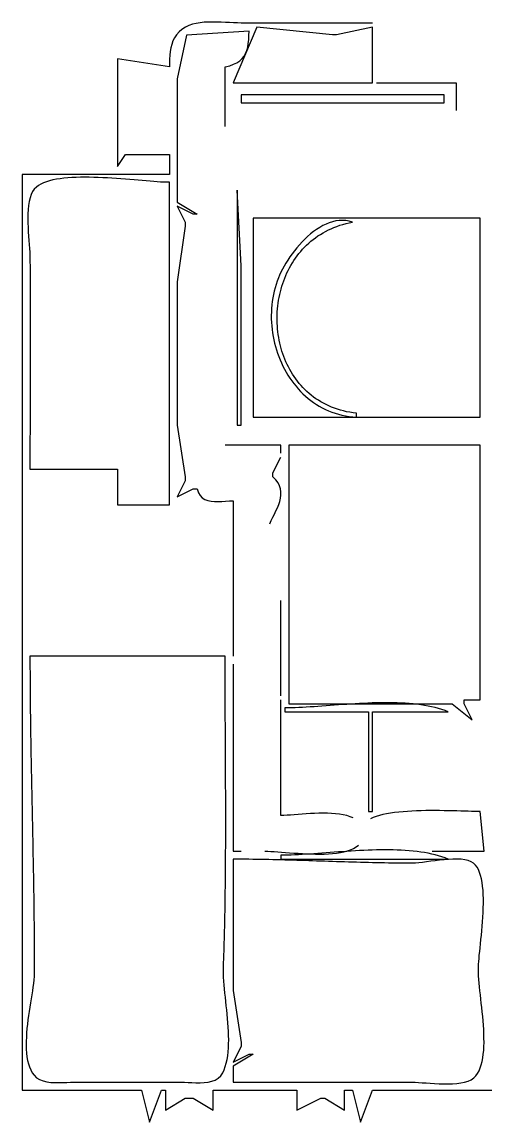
# Model space of a CAD drawing. Header units: metres. Extents: x 259 to 989, y 166 to 460.
# Drawn here: x 259 to 375.5, y 166 to 442.3 of the extents above; entities that cross this region are included whole.
import ezdxf

# ---------------------------------------------------------------- set-up
doc = ezdxf.new("R2010")
doc.units = ezdxf.units.M

msp = doc.modelspace()

# ---------------------------------------------------------------- linework, layer by layer
for p, q in [((303.75, 442.0842), (302.7575, 441.9178)), ((304.7744, 442.1914), (303.75, 442.0842)), ((305.8222, 442.2486), (304.7744, 442.1914)), ((306.8845, 442.2649), (305.8222, 442.2486)), ((307.9528, 442.2494), (306.8845, 442.2649)), ((309.0183, 442.2112), (307.9528, 442.2494)), ((310.0723, 442.1595), (309.0183, 442.2112)), ((311.1061, 442.1034), (310.0723, 442.1595)), ((312.1111, 442.052), (311.1061, 442.1034)), ((313.0786, 442.0145), (312.1111, 442.052)), ((298.4201, 439.7693), (297.8015, 439.0689)), ((299.1683, 440.4059), (298.4201, 439.7693)), ((300.0586, 440.9722), (299.1683, 440.4059)), ((300.9031, 441.3709), (300.0586, 440.9722)), ((316, 440), (300.3179, 438.9722)), ((301.8056, 441.683), (300.9031, 441.3709)), ((302.7575, 441.9178), (301.8056, 441.683)), ((318, 441), (312, 427)), ((314, 442), (313.0786, 442.0145)), ((347, 442), (314, 442)), ((315.9741, 438.8744), (316, 440)), ((337, 439), (318, 441)), ((347, 441), (338, 439)), ((347, 427), (347, 441)), ((296.5982, 436.6521), (296.3728, 435.7636)), ((296.9031, 437.5036), (296.5982, 436.6521)), ((297.3, 438.3114), (296.9031, 437.5036)), ((297.8015, 439.0689), (297.3, 438.3114)), ((300.3179, 438.9722), (298, 428)), ((315.6623, 435.9533), (315.8164, 436.8523)), ((315.8164, 436.8523), (315.9167, 437.8256)), ((315.9167, 437.8256), (315.9741, 438.8744)), ((338, 439), (337, 439)), ((296.1104, 433.9023), (296.0483, 432.9429)), ((296.2143, 434.8448), (296.1104, 433.9023)), ((296.3728, 435.7636), (296.2143, 434.8448)), ((314.7641, 433.6897), (315.1473, 434.3733)), ((315.1473, 434.3733), (315.4429, 435.1274)), ((315.4429, 435.1274), (315.6623, 435.9533)), ((296, 431), (283, 433)), ((283, 433), (283, 406)), ((296.0157, 431.9732), (296, 431)), ((296.0483, 432.9429), (296.0157, 431.9732)), ((310, 431), (311.1434, 431.2864)), ((310, 416), (310, 431)), ((311.1434, 431.2864), (312.1321, 431.6359)), ((312.1321, 431.6359), (312.9773, 432.0498)), ((312.9773, 432.0498), (313.6903, 432.5292)), ((313.6903, 432.5292), (314.2821, 433.0754)), ((314.2821, 433.0754), (314.7641, 433.6897)), ((298, 428), (298, 397)), ((312, 427), (347, 427)), ((348, 427), (368, 427)), ((368, 427), (368, 420)), ((314, 424), (314, 422)), ((365, 424), (314, 424)), ((365, 422), (365, 424)), ((314, 422), (365, 422)), ((283, 406), (285, 409)), ((285, 409), (296, 409)), ((296, 409), (296, 404)), ((296, 404), (259, 404)), ((259, 404), (259, 174)), ((262.6033, 400.8209), (262.0915, 400.315)), ((263.1495, 401.2069), (262.6034, 400.8209)), ((263.76, 401.554), (263.1495, 401.2069)), ((264.4313, 401.8637), (263.76, 401.554)), ((265.1596, 402.1378), (264.4313, 401.8637)), ((265.9412, 402.378), (265.1596, 402.1378)), ((266.7726, 402.5857), (265.9412, 402.378)), ((267.65, 402.7628), (266.7726, 402.5857)), ((268.5698, 402.9108), (267.65, 402.7628)), ((269.5282, 403.0315), (268.5698, 402.9108)), ((270.5217, 403.1265), (269.5282, 403.0315)), ((271.5465, 403.1975), (270.5217, 403.1265)), ((272.599, 403.246), (271.5465, 403.1975)), ((273.6755, 403.2739), (272.599, 403.246)), ((274.7723, 403.2826), (273.6755, 403.2739)), ((275.8858, 403.274), (274.7723, 403.2826)), ((277.0122, 403.2496), (275.8858, 403.274)), ((278.148, 403.2111), (277.0122, 403.2496)), ((279.2895, 403.1602), (278.148, 403.2111)), ((280.4329, 403.0985), (279.2895, 403.1602)), ((281.5746, 403.0277), (280.4329, 403.0985)), ((282.7109, 402.9494), (281.5746, 403.0277)), ((283.8382, 402.8653), (282.7109, 402.9494)), ((284.9528, 402.7771), (283.8382, 402.8653)), ((286.051, 402.6865), (284.9528, 402.7771)), ((287.1291, 402.595), (286.051, 402.6865)), ((288.1836, 402.5043), (287.1291, 402.595)), ((289.2106, 402.4162), (288.1836, 402.5043)), ((290.2066, 402.3322), (289.2106, 402.4162)), ((291.1678, 402.254), (290.2066, 402.3322)), ((292.0906, 402.1833), (291.1678, 402.254)), ((292.9713, 402.1217), (292.0906, 402.1833)), ((293.8063, 402.0709), (292.9713, 402.1217)), ((294.5918, 402.0326), (293.8063, 402.0709)), ((295.3243, 402.0084), (294.5918, 402.0326)), ((296, 402), (295.3243, 402.0084)), ((296, 321), (296, 402)), ((261.0321, 398.1132), (260.8164, 397.1953)), ((261.3123, 398.9479), (261.0321, 398.1132)), ((261.6633, 399.6863), (261.3123, 398.9479)), ((262.0915, 400.315), (261.6633, 399.6863)), ((313, 400), (313, 341)), ((314, 381), (313, 400)), ((260.5528, 395.1625), (260.4923, 394.0742)), ((260.6587, 396.2073), (260.5528, 395.1625)), ((260.8164, 397.1953), (260.6587, 396.2073)), ((298, 397), (303, 394)), ((302, 394), (298, 396)), ((298, 396), (300, 392)), ((260.4923, 394.0742), (260.4707, 392.9554)), ((260.4707, 392.9554), (260.4818, 391.8195)), ((303, 394), (302, 394)), ((317, 393), (317, 343)), ((374, 393), (317, 393)), ((338.6438, 392.408), (337.8089, 392.2953)), ((339.4821, 392.4395), (338.6438, 392.408)), ((340.3219, 392.3851), (339.4821, 392.4395)), ((341.1618, 392.2401), (340.3219, 392.3851)), ((374, 343), (374, 393)), ((260.4818, 391.8195), (260.5192, 390.6795)), ((260.5192, 390.6795), (260.5765, 389.5488)), ((260.5765, 389.5488), (260.6474, 388.4405)), ((300, 391), (298, 377)), ((300, 392), (300, 391)), ((332.1988, 389.623), (331.451, 389.0282)), ((332.9634, 390.1739), (332.1988, 389.623)), ((333.7431, 390.6762), (332.9634, 390.1739)), ((334.5361, 391.1252), (333.7431, 390.6762)), ((335.3409, 391.5163), (334.5361, 391.1252)), ((334.576, 389.3161), (335.2359, 389.6829)), ((335.2359, 389.6829), (335.914, 390.0293)), ((336.1558, 391.8448), (335.3409, 391.5163)), ((335.914, 390.0293), (336.6106, 390.3549)), ((336.979, 392.106), (336.1558, 391.8448)), ((336.6106, 390.3549), (337.3254, 390.6589)), ((337.8089, 392.2953), (336.979, 392.106)), ((337.3254, 390.6589), (338.0587, 390.9408)), ((338.0587, 390.9408), (338.8102, 391.2002)), ((338.8102, 391.2002), (339.5801, 391.4363)), ((339.5801, 391.4363), (340.3684, 391.6487)), ((340.3684, 391.6487), (341.175, 391.8368)), ((342, 392), (341.1618, 392.2401)), ((341.175, 391.8368), (342, 392)), ((260.6474, 388.4405), (260.7254, 387.3678)), ((260.7254, 387.3678), (260.8042, 386.3439)), ((329.3249, 387.0265), (328.6609, 386.3024)), ((330.0123, 387.7253), (329.3249, 387.0265)), ((330.7216, 388.394), (330.0123, 387.7253)), ((331.451, 389.0282), (330.7216, 388.394)), ((331.0025, 386.7197), (331.5522, 387.1967)), ((331.5522, 387.1967), (332.1203, 387.6567)), ((332.1203, 387.6567), (332.7067, 388.0993)), ((332.7067, 388.0993), (333.3114, 388.5237)), ((333.3114, 388.5237), (333.9346, 388.9295)), ((333.9346, 388.9295), (334.576, 389.3161)), ((260.8042, 386.3439), (260.8776, 385.382)), ((260.8776, 385.382), (260.939, 384.4954)), ((260.939, 384.4954), (260.9821, 383.6972)), ((326.8266, 384.025), (326.2734, 383.2463)), ((327.4101, 384.797), (326.8266, 384.025)), ((328.0221, 385.5577), (327.4101, 384.797)), ((328.6609, 386.3024), (328.0221, 385.5577)), ((328.0897, 383.5333), (328.5293, 384.1001)), ((328.5293, 384.1001), (328.9872, 384.6534)), ((328.9872, 384.6534), (329.4635, 385.1925)), ((329.4635, 385.1925), (329.9581, 385.717)), ((329.9581, 385.717), (330.4711, 386.2262)), ((330.4711, 386.2262), (331.0025, 386.7197)), ((260.9821, 383.6972), (261.0007, 383.0007)), ((261.0007, 383.0007), (261.0068, 382.0034)), ((261.0068, 382.0034), (261.0125, 381.0059)), ((325.2642, 381.6875), (324.8116, 380.9167)), ((325.752, 382.4655), (325.2642, 381.6875)), ((326.2734, 383.2463), (325.752, 382.4655)), ((326.5151, 381.1418), (326.8812, 381.7571)), ((326.8812, 381.7571), (327.2657, 382.3612)), ((327.2657, 382.3612), (327.6685, 382.9534)), ((327.6685, 382.9534), (328.0897, 383.5333)), ((261.0125, 381.0059), (261.0177, 380.0082)), ((261.0177, 380.0082), (261.0224, 379.0103)), ((261.0224, 379.0103), (261.0268, 378.0123)), ((314, 341), (314, 381)), ((323.6821, 378.6949), (323.3873, 378)), ((324.0189, 379.4157), (323.6821, 378.6949)), ((324.3959, 380.1579), (324.0189, 379.4157)), ((324.8116, 380.9167), (324.3959, 380.1579)), ((324.9601, 377.9155), (325.2343, 378.5788)), ((325.2343, 378.5788), (325.527, 379.2336)), ((325.527, 379.2336), (325.838, 379.8794)), ((325.838, 379.8794), (326.1674, 380.5157)), ((326.1674, 380.5157), (326.5151, 381.1418)), ((261.0268, 378.0123), (261.0307, 377.0141)), ((261.0307, 377.0141), (261.0343, 376.0158)), ((261.0343, 376.0158), (261.0374, 375.0172)), ((298, 377), (298, 341)), ((322.7946, 376.3516), (322.5435, 375.5128)), ((323.0758, 377.181), (322.7946, 376.3516)), ((323.3873, 378), (323.0758, 377.181)), ((324.0467, 375.1893), (324.2475, 375.8807)), ((324.2475, 375.8807), (324.4666, 376.5659)), ((324.4666, 376.5659), (324.7042, 377.2444)), ((324.7042, 377.2444), (324.9601, 377.9155)), ((261.0374, 375.0172), (261.0402, 374.0186)), ((261.0402, 374.0186), (261.0426, 373.0197)), ((261.0426, 373.0197), (261.0446, 372.0208)), ((322.1306, 373.8105), (321.9683, 372.949)), ((322.3223, 374.6654), (322.1306, 373.8105)), ((322.5435, 375.5128), (322.3223, 374.6654)), ((323.4273, 372.3732), (323.5545, 373.0837)), ((323.5545, 373.0837), (323.7002, 373.7902)), ((323.7002, 373.7902), (323.8643, 374.4923)), ((323.8643, 374.4923), (324.0467, 375.1893)), ((261.0446, 372.0208), (261.0464, 371.0217)), ((261.0464, 371.0217), (261.0478, 370.0224)), ((321.6551, 370.335), (321.6078, 369.4571)), ((321.7308, 371.2103), (321.6551, 370.335)), ((321.8351, 372.082), (321.7308, 371.2103)), ((321.9683, 372.949), (321.8351, 372.082)), ((323.1019, 369.5037), (323.1556, 370.2241)), ((323.1556, 370.2241), (323.2278, 370.9429)), ((323.2278, 370.9429), (323.3183, 371.6594)), ((323.3183, 371.6594), (323.4273, 372.3732)), ((261.0478, 370.0224), (261.0489, 369.023)), ((261.0489, 369.023), (261.0497, 368.0235)), ((261.0497, 368.0235), (261.0502, 367.0239)), ((321.6078, 369.4571), (321.5887, 368.5774)), ((321.5887, 368.5774), (321.5974, 367.6971)), ((321.5974, 367.6971), (321.6338, 366.817)), ((323.0494, 368.0602), (323.0665, 368.7822)), ((323.0508, 367.3382), (323.0494, 368.0602)), ((323.0665, 368.7822), (323.1019, 369.5037)), ((261.0502, 367.0239), (261.0505, 366.0242)), ((261.0505, 365.0243), (261.0503, 364.0244)), ((261.0505, 366.0242), (261.0505, 365.0243)), ((321.6338, 366.817), (321.6977, 365.9381)), ((321.6977, 365.9381), (321.7887, 365.0614)), ((321.7887, 365.0614), (321.9066, 364.1879)), ((323.0705, 366.6169), (323.0508, 367.3382)), ((323.1087, 365.8968), (323.0705, 366.6169)), ((323.1652, 365.1784), (323.1087, 365.8968)), ((323.2401, 364.4624), (323.1652, 365.1784)), ((261.0492, 362.0242), (261.0484, 361.024)), ((261.0499, 363.0244), (261.0492, 362.0242)), ((261.0503, 364.0244), (261.0499, 363.0244)), ((321.9066, 364.1879), (322.0513, 363.3186)), ((322.0513, 363.3186), (322.2224, 362.4543)), ((322.2224, 362.4543), (322.4197, 361.5962)), ((323.3334, 363.7492), (323.2401, 364.4624)), ((323.445, 363.0395), (323.3334, 363.7492)), ((323.5751, 362.3339), (323.445, 363.0395)), ((323.7236, 361.6328), (323.5751, 362.3339)), ((261.0474, 360.0237), (261.0462, 359.0233)), ((261.0484, 361.024), (261.0474, 360.0237)), ((322.4197, 361.5962), (322.643, 360.7452)), ((322.643, 360.7452), (322.892, 359.9022)), ((322.892, 359.9022), (323.1665, 359.0682)), ((323.8904, 360.9369), (323.7236, 361.6328)), ((324.0756, 360.2467), (323.8904, 360.9369)), ((324.2793, 359.5629), (324.0756, 360.2467)), ((324.5013, 358.8859), (324.2793, 359.5629)), ((261.0434, 357.0223), (261.0417, 356.0217)), ((261.0448, 358.0228), (261.0434, 357.0223)), ((261.0462, 359.0233), (261.0448, 358.0228)), ((323.1665, 359.0682), (323.4662, 358.2442)), ((323.4662, 358.2442), (323.791, 357.4312)), ((323.791, 357.4312), (324.1405, 356.6301)), ((324.1405, 356.6301), (324.5145, 355.8419)), ((324.7417, 358.2163), (324.5013, 358.8859)), ((325.0005, 357.5547), (324.7417, 358.2163)), ((325.2777, 356.9017), (325.0005, 357.5547)), ((325.5733, 356.2578), (325.2777, 356.9017)), ((261.0382, 354.0203), (261.0363, 353.0195)), ((261.04, 355.021), (261.0382, 354.0203)), ((261.0417, 356.0217), (261.04, 355.021)), ((324.5145, 355.8419), (324.9129, 355.0676)), ((324.9129, 355.0676), (325.3352, 354.3082)), ((325.3352, 354.3082), (325.7814, 353.5646)), ((325.8873, 355.6236), (325.5733, 356.2578)), ((326.2197, 354.9997), (325.8873, 355.6236)), ((326.5705, 354.3866), (326.2197, 354.9997)), ((326.9397, 353.7849), (326.5705, 354.3866)), ((327.3273, 353.1952), (326.9397, 353.7849)), ((261.0322, 351.0179), (261.0302, 350.017)), ((261.0343, 352.0187), (261.0322, 351.0179)), ((261.0363, 353.0195), (261.0343, 352.0187)), ((325.7814, 353.5646), (326.2511, 352.8378)), ((326.2511, 352.8378), (326.7441, 352.1288)), ((326.7441, 352.1288), (327.2602, 351.4386)), ((327.2602, 351.4386), (327.7991, 350.7681)), ((327.7332, 352.618), (327.3273, 353.1952)), ((328.1576, 352.0539), (327.7332, 352.618)), ((328.6004, 351.5034), (328.1576, 352.0539)), ((329.0616, 350.9673), (328.6004, 351.5034)), ((329.5413, 350.4459), (329.0616, 350.9673)), ((261.028, 349.0161), (261.0259, 348.0151)), ((261.0302, 350.017), (261.028, 349.0161)), ((327.7991, 350.7681), (328.3606, 350.1182)), ((328.3606, 350.1182), (328.9445, 349.4901)), ((328.9445, 349.4901), (329.5505, 348.8846)), ((330.0393, 349.9399), (329.5413, 350.4459)), ((329.5505, 348.8846), (330.1783, 348.3027)), ((330.5557, 349.4498), (330.0393, 349.9399)), ((330.1783, 348.3027), (330.8277, 347.7455)), ((331.0905, 348.9762), (330.5557, 349.4498)), ((331.6438, 348.5197), (331.0905, 348.9762)), ((332.2154, 348.0808), (331.6438, 348.5197)), ((261.0216, 346.0132), (261.0195, 345.0122)), ((261.0237, 347.0142), (261.0216, 346.0132)), ((261.0259, 348.0151), (261.0237, 347.0142)), ((330.8277, 347.7455), (331.4986, 347.2138)), ((331.4986, 347.2138), (332.1906, 346.7086)), ((332.1906, 346.7086), (332.9034, 346.231)), ((332.8055, 347.6602), (332.2154, 348.0808)), ((333.4139, 347.2583), (332.8055, 347.6602)), ((332.9034, 346.231), (333.637, 345.7818)), ((334.0408, 346.8757), (333.4139, 347.2583)), ((333.637, 345.7818), (334.3909, 345.3621)), ((334.6861, 346.5131), (334.0408, 346.8757)), ((334.3909, 345.3621), (335.165, 344.9729)), ((335.3498, 346.1709), (334.6861, 346.5131)), ((336.032, 345.8498), (335.3498, 346.1709)), ((336.7325, 345.5503), (336.032, 345.8498)), ((337.4515, 345.2729), (336.7325, 345.5503)), ((261.0154, 343.0103), (261.0134, 342.0093)), ((261.0174, 344.0113), (261.0154, 343.0103)), ((261.0195, 345.0122), (261.0174, 344.0113)), ((317, 343), (374, 343)), ((335.165, 344.9729), (335.9591, 344.615)), ((335.9591, 344.615), (336.7728, 344.2896)), ((336.7728, 344.2896), (337.606, 343.9975)), ((338.1889, 345.0183), (337.4515, 345.2729)), ((337.606, 343.9975), (338.4584, 343.7397)), ((338.9447, 344.787), (338.1889, 345.0183)), ((338.4584, 343.7397), (339.3297, 343.5173)), ((339.7189, 344.5796), (338.9447, 344.787)), ((339.3297, 343.5173), (340.2198, 343.3311)), ((340.5115, 344.3966), (339.7189, 344.5796)), ((340.2198, 343.3311), (341.1284, 343.1822)), ((341.3226, 344.2386), (340.5115, 344.3966)), ((341.1284, 343.1822), (342.0552, 343.0715)), ((342.152, 344.1062), (341.3226, 344.2386)), ((342.0552, 343.0715), (343, 343)), ((343, 344), (342.152, 344.1062)), ((343, 343), (343, 344)), ((261.0098, 340.0074), (261.0081, 339.0065)), ((261.0116, 341.0084), (261.0098, 340.0074)), ((261.0134, 342.0093), (261.0116, 341.0084)), ((298, 341), (300, 328)), ((313, 341), (314, 341)), ((261.0065, 338.0056), (261.0051, 337.0047)), ((261.0081, 339.0065), (261.0065, 338.0056)), ((261.0027, 335.0031), (261.0017, 334.0024)), ((261.0038, 336.0039), (261.0027, 335.0031)), ((261.0051, 337.0047), (261.0038, 336.0039)), ((324, 336), (310, 336)), ((324, 334), (324, 336)), ((374, 336), (326, 336)), ((326, 336), (326, 271)), ((374, 272), (374, 336)), ((261.0004, 332.001), (261.0001, 331.0005)), ((261.001, 333.0017), (261.0004, 332.001)), ((261.0017, 334.0024), (261.001, 333.0017)), ((322, 329), (324, 333)), ((261.0001, 331.0005), (261, 330)), ((261, 330), (283, 330)), ((283, 330), (283, 321)), ((322, 328), (322, 329)), ((300, 327), (298, 323)), ((300, 328), (300, 327)), ((322.7314, 327.2715), (322, 328)), ((323.2848, 326.5299), (322.7314, 327.2715)), ((323.6753, 325.7763), (323.2848, 326.5299)), ((298, 323), (302, 325)), ((302, 325), (303, 325)), ((303, 325), (303.2973, 324.0551)), ((303.2973, 324.0551), (303.7273, 323.3135)), ((303.7273, 323.3135), (304.275, 322.7522)), ((323.9181, 325.012), (323.6753, 325.7763)), ((323.9122, 322.6681), (324.0213, 323.4567)), ((324.0284, 324.2384), (323.9181, 325.012)), ((324.0213, 323.4567), (324.0284, 324.2384)), ((283, 321), (296, 321)), ((304.275, 322.7522), (304.9251, 322.348)), ((304.9251, 322.348), (305.6626, 322.0778)), ((305.6626, 322.0778), (306.4723, 321.9186)), ((306.4723, 321.9186), (307.3391, 321.8472)), ((307.3391, 321.8472), (308.2479, 321.8406)), ((308.2479, 321.8406), (309.1835, 321.8757)), ((309.1835, 321.8757), (310.1308, 321.9293)), ((310.1308, 321.9293), (311.0746, 321.9784)), ((311.0746, 321.9784), (312, 322)), ((312, 322), (312, 283)), ((323.1237, 320.2744), (323.4481, 321.0757)), ((323.4481, 321.0757), (323.716, 321.8741)), ((323.716, 321.8741), (323.9122, 322.6681)), ((321.5637, 317.065), (321.9626, 317.8654)), ((321.9626, 317.8654), (322.3657, 318.6679)), ((322.3657, 318.6679), (322.7578, 319.4714)), ((322.7578, 319.4714), (323.1237, 320.2744)), ((321.184, 316.268), (321.5637, 317.065)), ((324, 273), (324, 297)), ((261, 283), (261.0005, 281.9972)), ((310, 283), (261, 283)), ((261.0005, 281.9972), (261.002, 280.9946)), ((310.0002, 282.0006), (310, 283)), ((310.001, 281.0011), (310.0002, 282.0006)), ((261.002, 280.9946), (261.0045, 279.992)), ((261.0045, 279.992), (261.008, 278.9896)), ((310.0022, 280.0016), (310.001, 281.0011)), ((310.0039, 279.002), (310.0022, 280.0016)), ((312, 281), (312, 234)), ((261.008, 278.9896), (261.0125, 277.9872)), ((261.0125, 277.9872), (261.0178, 276.9849)), ((261.0178, 276.9849), (261.0241, 275.9827)), ((310.006, 278.0023), (310.0039, 279.002)), ((310.0085, 277.0026), (310.006, 278.0023)), ((310.0114, 276.0028), (310.0085, 277.0026)), ((261.0241, 275.9827), (261.0312, 274.9806)), ((261.0312, 274.9806), (261.0391, 273.9785)), ((261.0391, 273.9785), (261.0479, 272.9765)), ((310.0146, 275.0029), (310.0114, 276.0028)), ((310.0181, 274.003), (310.0146, 275.0029)), ((310.022, 273.003), (310.0181, 274.003)), ((261.0479, 272.9765), (261.0574, 271.9747)), ((261.0574, 271.9747), (261.0677, 270.9729)), ((261.0677, 270.9729), (261.0787, 269.9711)), ((310.0261, 272.003), (310.022, 273.003)), ((310.0304, 271.0029), (310.0261, 272.003)), ((310.035, 270.0028), (310.0304, 271.0029)), ((324, 243), (324, 272)), ((326, 271), (367, 271)), ((338.4388, 270.7431), (337.3967, 270.667)), ((339.4876, 270.818), (338.4388, 270.7431)), ((340.5419, 270.8909), (339.4876, 270.818)), ((341.6005, 270.9607), (340.5419, 270.8909)), ((342.6623, 271.0267), (341.6005, 270.9607)), ((343.726, 271.0877), (342.6623, 271.0267)), ((344.7905, 271.143), (343.726, 271.0877)), ((345.8546, 271.1915), (344.7905, 271.143)), ((346.9171, 271.2323), (345.8546, 271.1915)), ((347.9767, 271.2646), (346.9171, 271.2323)), ((349.0324, 271.2873), (347.9767, 271.2646)), ((350.0829, 271.2995), (349.0324, 271.2873)), ((351.1271, 271.3003), (350.0829, 271.2995)), ((352.1637, 271.2888), (351.1271, 271.3003)), ((353.1916, 271.264), (352.1637, 271.2888)), ((354.2095, 271.225), (353.1916, 271.264)), ((355.2164, 271.1709), (354.2095, 271.225)), ((356.211, 271.1006), (355.2164, 271.1709)), ((357.192, 271.0134), (356.211, 271.1006)), ((358.1584, 270.9082), (357.192, 271.0134)), ((359.109, 270.7841), (358.1584, 270.9082)), ((360.0425, 270.6403), (359.109, 270.7841)), ((367, 271), (372, 267)), ((370, 271), (370, 272)), ((370, 272), (374, 272)), ((372, 267), (370, 271)), ((261.0787, 269.9711), (261.0905, 268.9695)), ((261.0905, 268.9695), (261.1029, 267.9679)), ((310.0398, 269.0026), (310.035, 270.0028)), ((310.0447, 268.0024), (310.0398, 269.0026)), ((310.0498, 267.0021), (310.0447, 268.0024)), ((325.8468, 270.0058), (325, 270)), ((325, 270), (325, 269)), ((325, 269), (346, 269)), ((326.7158, 270.0226), (325.8468, 270.0058)), ((327.6058, 270.0495), (326.7158, 270.0226)), ((328.5155, 270.0855), (327.6058, 270.0495)), ((329.4439, 270.1298), (328.5155, 270.0855)), ((330.3896, 270.1813), (329.4439, 270.1298)), ((331.3515, 270.2391), (330.3896, 270.1813)), ((332.3284, 270.3024), (331.3515, 270.2391)), ((333.3191, 270.3701), (332.3284, 270.3024)), ((334.3225, 270.4414), (333.3191, 270.3701)), ((335.3374, 270.5152), (334.3225, 270.4414)), ((336.3625, 270.5908), (335.3374, 270.5152)), ((337.3967, 270.667), (336.3625, 270.5908)), ((346, 269), (346, 244)), ((347, 244), (347, 269)), ((347, 269), (366, 269)), ((360.9577, 270.4757), (360.0425, 270.6403)), ((361.8536, 270.2894), (360.9577, 270.4757)), ((362.7288, 270.0804), (361.8536, 270.2894)), ((363.5823, 269.848), (362.7288, 270.0804)), ((364.4127, 269.591), (363.5823, 269.848)), ((365.219, 269.3087), (364.4127, 269.591)), ((366, 269), (365.219, 269.3087)), ((261.1029, 267.9679), (261.1159, 266.9664)), ((261.1159, 266.9664), (261.1296, 265.965)), ((261.1296, 265.965), (261.1439, 264.9637)), ((310.055, 266.0018), (310.0498, 267.0021)), ((310.0603, 265.0014), (310.055, 266.0018)), ((261.1439, 264.9637), (261.1587, 263.9624)), ((261.1587, 263.9624), (261.1741, 262.9612)), ((261.1741, 262.9612), (261.19, 261.9601)), ((310.0657, 264.001), (310.0603, 265.0014)), ((310.0711, 263.0006), (310.0657, 264.001)), ((310.0766, 262.0002), (310.0711, 263.0006)), ((261.19, 261.9601), (261.2064, 260.9591)), ((261.2064, 260.9591), (261.2232, 259.9581)), ((261.2232, 259.9581), (261.2405, 258.9572)), ((310.082, 260.9997), (310.0766, 262.0002)), ((310.0874, 259.9992), (310.082, 260.9997)), ((310.0927, 258.9986), (310.0874, 259.9992)), ((261.2405, 258.9572), (261.2582, 257.9564)), ((261.2582, 257.9564), (261.2763, 256.9556)), ((261.2763, 256.9556), (261.2947, 255.955)), ((310.098, 257.9981), (310.0927, 258.9986)), ((310.1031, 256.9975), (310.098, 257.9981)), ((310.1082, 255.9969), (310.1031, 256.9975)), ((261.2947, 255.955), (261.3135, 254.9543)), ((261.3135, 254.9543), (261.3326, 253.9538)), ((310.113, 254.9963), (310.1082, 255.9969)), ((310.1177, 253.9957), (310.113, 254.9963)), ((261.3326, 253.9538), (261.352, 252.9533)), ((261.352, 252.9533), (261.3716, 251.9529)), ((261.3716, 251.9529), (261.3914, 250.9526)), ((310.1221, 252.9951), (310.1177, 253.9957)), ((310.1264, 251.9944), (310.1221, 252.9951)), ((310.1303, 250.9938), (310.1264, 251.9944)), ((261.3914, 250.9526), (261.4115, 249.9523)), ((261.4115, 249.9523), (261.4317, 248.9521)), ((261.4317, 248.9521), (261.452, 247.952)), ((310.134, 249.9932), (310.1303, 250.9938)), ((310.1374, 248.9925), (310.134, 249.9932)), ((310.1404, 247.9919), (310.1374, 248.9925)), ((261.452, 247.952), (261.4725, 246.9519)), ((261.4725, 246.9519), (261.4931, 245.9519)), ((261.4931, 245.9519), (261.5137, 244.9519)), ((310.1431, 246.9912), (310.1404, 247.9919)), ((310.1454, 245.9906), (310.1431, 246.9912)), ((310.1473, 244.99), (310.1454, 245.9906)), ((261.5137, 244.9519), (261.5344, 243.952)), ((261.5344, 243.952), (261.555, 242.9522)), ((310.1487, 243.9894), (310.1473, 244.99)), ((310.1497, 242.9888), (310.1487, 243.9894)), ((327.3666, 243.1611), (326.4419, 243.0977)), ((328.334, 243.2321), (327.3666, 243.1611)), ((329.3367, 243.3058), (328.334, 243.2321)), ((330.367, 243.3776), (329.3367, 243.3058)), ((331.4174, 243.4426), (330.367, 243.3776)), ((332.4803, 243.4963), (331.4174, 243.4426)), ((333.5482, 243.5338), (332.4803, 243.4963)), ((334.6136, 243.5504), (333.5482, 243.5338)), ((335.6687, 243.5414), (334.6136, 243.5504)), ((336.7062, 243.502), (335.6687, 243.5414)), ((337.7184, 243.4276), (336.7062, 243.502)), ((338.6979, 243.3132), (337.7184, 243.4276)), ((339.6369, 243.1544), (338.6979, 243.3132)), ((340.528, 242.9462), (339.6369, 243.1544)), ((346, 244), (347, 244)), ((349.6221, 243.1992), (348.7534, 242.9775)), ((350.5453, 243.3941), (349.6221, 243.1992)), ((351.5176, 243.5639), (350.5453, 243.3941)), ((352.5332, 243.7099), (351.5176, 243.5639)), ((353.5867, 243.8338), (352.5332, 243.7099)), ((354.6724, 243.937), (353.5867, 243.8338)), ((355.7848, 244.021), (354.6724, 243.937)), ((356.9182, 244.0875), (355.7848, 244.021)), ((358.0671, 244.1379), (356.9182, 244.0875)), ((359.226, 244.1737), (358.0671, 244.1379)), ((360.3891, 244.1964), (359.226, 244.1737)), ((361.551, 244.2077), (360.3891, 244.1964)), ((362.706, 244.209), (361.551, 244.2077)), ((363.8486, 244.2018), (362.706, 244.209)), ((364.9732, 244.1877), (363.8486, 244.2018)), ((366.0742, 244.1681), (364.9732, 244.1877)), ((367.146, 244.1447), (366.0742, 244.1681)), ((368.1831, 244.1189), (367.146, 244.1447)), ((369.1798, 244.0922), (368.1831, 244.1189)), ((370.1305, 244.0662), (369.1798, 244.0922)), ((371.0298, 244.0425), (370.1305, 244.0662)), ((371.8719, 244.0224), (371.0298, 244.0425)), ((372.6514, 244.0077), (371.8719, 244.0224)), ((373.3626, 243.9997), (372.6514, 244.0077)), ((374, 244), (373.3626, 243.9997)), ((375, 234), (374, 244)), ((261.555, 242.9522), (261.5757, 241.9524)), ((261.5757, 241.9524), (261.5963, 240.9527)), ((261.5963, 240.9527), (261.6169, 239.9531)), ((310.1496, 239.9871), (310.1502, 240.9876)), ((310.1502, 241.9882), (310.1497, 242.9888)), ((310.1502, 240.9876), (310.1502, 241.9882)), ((324.751, 243.0124), (324, 243)), ((325.5675, 243.0466), (324.751, 243.0124)), ((326.4419, 243.0977), (325.5675, 243.0466)), ((341.3636, 242.684), (340.528, 242.9462)), ((342.1361, 242.363), (341.3636, 242.684)), ((347.2021, 242.4477), (346.5306, 242.1365)), ((347.9449, 242.7275), (347.2021, 242.4477)), ((348.7534, 242.9775), (347.9449, 242.7275)), ((261.6169, 239.9531), (261.6374, 238.9535)), ((261.6374, 238.9535), (261.6577, 237.954)), ((261.6577, 237.954), (261.6779, 236.9545)), ((310.1444, 236.9856), (310.1468, 237.9861)), ((310.1468, 237.9861), (310.1485, 238.9866)), ((310.1485, 238.9866), (310.1496, 239.9871)), ((261.6779, 236.9545), (261.698, 235.9551)), ((261.698, 235.9551), (261.7178, 234.9557)), ((261.7178, 234.9557), (261.7374, 233.9564)), ((310.1335, 233.9844), (310.1378, 234.9848)), ((310.1378, 234.9848), (310.1415, 235.9852)), ((310.1415, 235.9852), (310.1444, 236.9856)), ((342.2418, 234.6895), (342.9075, 235.0686)), ((342.9075, 235.0686), (343.4956, 235.5043)), ((261.7374, 233.9564), (261.7568, 232.9572)), ((261.7568, 232.9572), (261.7759, 231.958)), ((310.1227, 231.9838), (310.1285, 232.9841)), ((310.1285, 232.9841), (310.1335, 233.9844)), ((312, 234), (314, 234)), ((320, 234), (320.7127, 233.9891)), ((320.7127, 233.9891), (321.4925, 233.9588)), ((321.4925, 233.9588), (322.3333, 233.9124)), ((322.3333, 233.9124), (323.2286, 233.8531)), ((323.2286, 233.8531), (324.1722, 233.7843)), ((324.8455, 233.0057), (324, 233)), ((324, 233), (324, 232)), ((324.1722, 233.7843), (325.1578, 233.7093)), ((325.7129, 233.0222), (324.8455, 233.0057)), ((325.1578, 233.7093), (326.1791, 233.6313)), ((326.6011, 233.0487), (325.7129, 233.0222)), ((326.1791, 233.6313), (327.2298, 233.5538)), ((327.5089, 233.0842), (326.6011, 233.0487)), ((327.2298, 233.5538), (328.3036, 233.4799)), ((328.4352, 233.1278), (327.5089, 233.0842)), ((328.3036, 233.4799), (329.3943, 233.4131)), ((329.3787, 233.1787), (328.4352, 233.1278)), ((330.3384, 233.236), (329.3787, 233.1787)), ((329.3943, 233.4131), (330.4955, 233.3567)), ((331.3132, 233.2987), (330.3384, 233.236)), ((330.4955, 233.3567), (331.6009, 233.3138)), ((332.3018, 233.366), (331.3132, 233.2987)), ((331.6009, 233.3138), (332.7043, 233.2879)), ((333.3031, 233.437), (332.3018, 233.366)), ((332.7043, 233.2879), (333.7994, 233.2823)), ((334.316, 233.5107), (333.3031, 233.437)), ((333.7994, 233.2823), (334.8798, 233.3002)), ((335.3394, 233.5864), (334.316, 233.5107)), ((334.8798, 233.3002), (335.9393, 233.3451)), ((336.3721, 233.663), (335.3394, 233.5864)), ((335.9393, 233.3451), (336.9716, 233.4201)), ((337.4129, 233.7398), (336.3721, 233.663)), ((336.9716, 233.4201), (337.9705, 233.5286)), ((338.4607, 233.8158), (337.4129, 233.7398)), ((337.9705, 233.5286), (338.9295, 233.6739)), ((339.5144, 233.8901), (338.4607, 233.8158)), ((338.9295, 233.6739), (339.8424, 233.8594)), ((340.5729, 233.9618), (339.5144, 233.8901)), ((339.8424, 233.8594), (340.703, 234.0882)), ((341.6349, 234.0301), (340.5729, 233.9618)), ((340.703, 234.0882), (341.5049, 234.3639)), ((341.5049, 234.3639), (342.2418, 234.6895)), ((342.6993, 234.094), (341.6349, 234.0301)), ((343.765, 234.1527), (342.6993, 234.094)), ((344.8309, 234.2052), (343.765, 234.1527)), ((345.8957, 234.2507), (344.8309, 234.2052)), ((346.9585, 234.2883), (345.8957, 234.2507)), ((348.0179, 234.3171), (346.9585, 234.2883)), ((349.0729, 234.3361), (348.0179, 234.3171)), ((350.1223, 234.3445), (349.0729, 234.3361)), ((351.165, 234.3415), (350.1223, 234.3445)), ((352.1998, 234.326), (351.165, 234.3415)), ((353.2256, 234.2973), (352.1998, 234.326)), ((354.2413, 234.2543), (353.2256, 234.2973)), ((355.2457, 234.1963), (354.2413, 234.2543)), ((356.2376, 234.1224), (355.2457, 234.1963)), ((357.2159, 234.0316), (356.2376, 234.1224)), ((358.1795, 233.923), (357.2159, 234.0316)), ((359.1272, 233.7958), (358.1795, 233.923)), ((360.0579, 233.6491), (359.1272, 233.7958)), ((360.9704, 233.4819), (360.0579, 233.6491)), ((361.8636, 233.2934), (360.9704, 233.4819)), ((362.7364, 233.0827), (361.8636, 233.2934)), ((362, 234), (375, 234)), ((363.5875, 232.8489), (362.7364, 233.0827)), ((364.4159, 232.5911), (363.5875, 232.8489)), ((365.2205, 232.3084), (364.4159, 232.5911)), ((366, 232), (365.2205, 232.3084)), ((261.7759, 231.958), (261.7947, 230.9588)), ((261.7947, 230.9588), (261.8131, 229.9597)), ((261.8131, 229.9597), (261.8312, 228.9607)), ((310.1006, 228.9832), (310.1088, 229.9834)), ((310.1088, 229.9834), (310.1161, 230.9836)), ((310.1161, 230.9836), (310.1227, 231.9838)), ((312, 232), (312, 199)), ((312.9984, 231.9985), (312, 232)), ((313.9968, 231.9942), (312.9984, 231.9985)), ((314.9953, 231.9871), (313.9968, 231.9942)), ((315.9939, 231.9775), (314.9953, 231.9871)), ((316.9924, 231.9655), (315.9939, 231.9775)), ((317.9911, 231.9511), (316.9924, 231.9655)), ((318.9898, 231.9345), (317.9911, 231.9511)), ((319.9885, 231.9159), (318.9898, 231.9345)), ((320.9873, 231.8954), (319.9885, 231.9159)), ((321.9861, 231.8731), (320.9873, 231.8954)), ((322.985, 231.8491), (321.9861, 231.8731)), ((323.984, 231.8236), (322.985, 231.8491)), ((324.983, 231.7968), (323.984, 231.8236)), ((324, 232), (366, 232)), ((325.9821, 231.7686), (324.983, 231.7968)), ((326.9813, 231.7394), (325.9821, 231.7686)), ((327.9805, 231.7092), (326.9813, 231.7394)), ((328.9798, 231.6781), (327.9805, 231.7092)), ((329.9792, 231.6463), (328.9798, 231.6781)), ((330.9787, 231.6139), (329.9792, 231.6463)), ((331.9782, 231.581), (330.9787, 231.6139)), ((332.9778, 231.5479), (331.9782, 231.581)), ((333.9776, 231.5145), (332.9778, 231.5479)), ((334.9774, 231.4811), (333.9776, 231.5145)), ((335.9773, 231.4477), (334.9774, 231.4811)), ((336.9772, 231.4146), (335.9773, 231.4477)), ((337.9773, 231.3818), (336.9772, 231.4146)), ((338.9775, 231.3494), (337.9773, 231.3818)), ((339.9778, 231.3177), (338.9775, 231.3494)), ((340.9781, 231.2867), (339.9778, 231.3177)), ((341.9786, 231.2566), (340.9781, 231.2867)), ((342.9792, 231.2275), (341.9786, 231.2566)), ((343.9799, 231.1996), (342.9792, 231.2275)), ((344.9807, 231.1729), (343.9799, 231.1996)), ((345.9816, 231.1476), (344.9807, 231.1729)), ((346.9827, 231.1238), (345.9816, 231.1476)), ((347.9838, 231.1017), (346.9827, 231.1238)), ((348.9851, 231.0814), (347.9838, 231.1017)), ((349.9865, 231.0631), (348.9851, 231.0814)), ((350.988, 231.0468), (349.9865, 231.0631)), ((351.9897, 231.0327), (350.988, 231.0468)), ((352.9915, 231.021), (351.9897, 231.0327)), ((353.9934, 231.0117), (352.9915, 231.021)), ((354.9954, 231.005), (353.9934, 231.0117)), ((355.9976, 231.001), (354.9954, 231.005)), ((357, 231), (355.9976, 231.001)), ((357.7628, 231.0258), (357, 231)), ((358.6224, 231.0961), (357.7628, 231.0258)), ((359.5635, 231.2005), (358.6224, 231.0961)), ((360.5713, 231.3287), (359.5635, 231.2005)), ((361.6308, 231.4703), (360.5713, 231.3287)), ((362.7268, 231.6151), (361.6308, 231.4703)), ((363.8444, 231.7527), (362.7268, 231.6151)), ((364.9686, 231.8729), (363.8444, 231.7527)), ((366.0843, 231.9652), (364.9686, 231.8729)), ((367.1765, 232.0195), (366.0843, 231.9652)), ((368.2303, 232.0254), (367.1765, 232.0195)), ((369.2306, 231.9727), (368.2303, 232.0254)), ((370.1624, 231.8508), (369.2306, 231.9727)), ((371.0107, 231.6497), (370.1624, 231.8508)), ((371.7604, 231.359), (371.0107, 231.6497)), ((372.3966, 230.9683), (371.7604, 231.359)), ((372.8552, 230.54), (372.3966, 230.9683)), ((373.2576, 230.0138), (372.8552, 230.54)), ((373.6069, 229.3968), (373.2576, 230.0138)), ((373.9059, 228.696), (373.6069, 229.3968)), ((261.8312, 228.9607), (261.8489, 227.9617)), ((261.8489, 227.9617), (261.8662, 226.9628)), ((261.8662, 226.9628), (261.883, 225.9639)), ((310.071, 225.9831), (310.0818, 226.9831)), ((310.0818, 226.9831), (310.0916, 227.9831)), ((310.0916, 227.9831), (310.1006, 228.9832)), ((374.1575, 227.9185), (373.9059, 228.696)), ((374.3646, 227.0711), (374.1575, 227.9185)), ((374.5303, 226.1611), (374.3646, 227.0711)), ((261.883, 225.9639), (261.8994, 224.9651)), ((261.8994, 224.9651), (261.9153, 223.9663)), ((261.9153, 223.9663), (261.9307, 222.9676)), ((310.0331, 222.9835), (310.0467, 223.9833)), ((310.0467, 223.9833), (310.0593, 224.9832)), ((310.0593, 224.9832), (310.071, 225.9831)), ((374.6574, 225.1953), (374.5303, 226.1611)), ((374.7488, 224.1809), (374.6574, 225.1953)), ((374.8074, 223.1248), (374.7488, 224.1809)), ((261.9307, 222.9676), (261.9455, 221.9689)), ((261.9455, 221.9689), (261.9598, 220.9702)), ((310.0029, 220.984), (310.0185, 221.9837)), ((310.0185, 221.9837), (310.0331, 222.9835)), ((374.8362, 222.034), (374.8074, 223.1248)), ((374.8381, 220.9157), (374.8362, 222.034)), ((261.9598, 220.9702), (261.9735, 219.9717)), ((261.9735, 219.9717), (261.9865, 218.9731)), ((261.9865, 218.9731), (261.9989, 217.9746)), ((309.9498, 217.9854), (309.9686, 218.9849)), ((309.9686, 218.9849), (309.9863, 219.9844)), ((309.9863, 219.9844), (310.0029, 220.984)), ((374.7116, 217.4652), (374.7729, 218.6243)), ((374.7729, 218.6243), (374.816, 219.7767)), ((374.816, 219.7767), (374.8381, 220.9157)), ((261.9989, 217.9746), (262.0107, 216.9761)), ((262.0107, 216.9761), (262.0217, 215.9777)), ((262.0217, 215.9777), (262.032, 214.9794)), ((309.8865, 214.9874), (309.9088, 215.9867)), ((309.9088, 215.9867), (309.9298, 216.986)), ((309.9298, 216.986), (309.9498, 217.9854)), ((374.5463, 215.1557), (374.6351, 216.3067)), ((374.6351, 216.3067), (374.7116, 217.4652)), ((262.032, 214.9794), (262.0415, 213.981)), ((262.0415, 213.981), (262.0503, 212.9827)), ((262.0503, 212.9827), (262.0582, 211.9845)), ((309.8125, 211.9902), (309.8384, 212.9892)), ((309.8384, 212.9892), (309.8631, 213.9883)), ((309.8631, 213.9883), (309.8865, 214.9874)), ((374.2354, 211.8181), (374.3435, 212.9044)), ((374.3435, 212.9044), (374.4481, 214.0193)), ((374.4481, 214.0193), (374.5463, 215.1557)), ((262.0582, 211.9845), (262.0653, 210.9863)), ((262.0653, 210.9863), (262.0716, 209.9881)), ((262.0716, 209.9881), (262.0769, 208.99)), ((309.727, 208.9938), (309.7568, 209.9925)), ((309.7568, 209.9925), (309.7853, 210.9913)), ((309.7853, 210.9913), (309.8125, 211.9902)), ((374.0202, 209.7593), (374.1267, 210.7674)), ((374.1267, 210.7674), (374.2354, 211.8181)), ((262.0769, 208.99), (262.0814, 207.9919)), ((262.0814, 207.9919), (262.0849, 206.9939)), ((309.6633, 206.9967), (309.6959, 207.9952)), ((309.6959, 207.9952), (309.727, 208.9938)), ((373.7441, 207.0613), (373.826, 207.8993)), ((373.826, 207.8993), (373.9191, 208.801)), ((373.9191, 208.801), (374.0202, 209.7593)), ((262.0849, 206.9939), (262.0874, 205.9959)), ((262.0874, 205.9959), (262.0889, 204.9979)), ((262.0889, 204.9979), (262.0895, 204)), ((309.5788, 204.1475), (309.5941, 205)), ((309.5941, 205), (309.6294, 205.9983)), ((309.6294, 205.9983), (309.6633, 206.9967)), ((373.5837, 204.2866), (373.5941, 205)), ((373.5941, 205), (373.6252, 205.6046)), ((373.6252, 205.6046), (373.6762, 206.2941)), ((373.6762, 206.2941), (373.7441, 207.0613)), ((261.9486, 201.6745), (261.849, 200.8018)), ((262.0244, 202.5014), (261.9486, 201.6745)), ((262.0726, 203.2781), (262.0244, 202.5014)), ((262.0895, 204), (262.0726, 203.2781)), ((309.5911, 203.2588), (309.5788, 204.1475)), ((309.6278, 202.337), (309.5911, 203.2588)), ((309.6855, 201.3852), (309.6278, 202.337)), ((373.6, 203.5153), (373.5837, 204.2866)), ((373.6399, 202.6908), (373.6, 203.5153)), ((373.7004, 201.8176), (373.6399, 202.6908)), ((373.7783, 200.9003), (373.7004, 201.8176)), ((261.5933, 198.9367), (261.4447, 197.9534)), ((261.7293, 199.8877), (261.5933, 198.9367)), ((261.849, 200.8018), (261.7293, 199.8877)), ((309.7612, 200.4064), (309.6855, 201.3852)), ((309.8514, 199.4038), (309.7612, 200.4064)), ((309.9531, 198.3804), (309.8514, 199.4038)), ((312, 199), (314, 186)), ((373.8708, 199.9435), (373.7783, 200.9003)), ((373.9746, 198.9518), (373.8708, 199.9435)), ((374.0868, 197.9298), (373.9746, 198.9518)), ((261.2871, 196.9422), (261.1245, 195.9075)), ((261.4447, 197.9534), (261.2871, 196.9422)), ((310.0629, 197.3394), (309.9531, 198.3804)), ((310.1776, 196.2838), (310.0629, 197.3394)), ((310.294, 195.2168), (310.1776, 196.2838)), ((374.2042, 196.8822), (374.0868, 197.9298)), ((374.324, 195.8133), (374.2042, 196.8822)), ((260.7987, 193.7857), (260.643, 192.7075)), ((260.9604, 194.8538), (260.7987, 193.7857)), ((261.1245, 195.9075), (260.9604, 194.8538)), ((310.4089, 194.1413), (310.294, 195.2168)), ((310.519, 193.0606), (310.4089, 194.1413)), ((374.4429, 194.728), (374.324, 195.8133)), ((374.558, 193.6308), (374.4429, 194.728)), ((374.6662, 192.5262), (374.558, 193.6308)), ((260.4972, 191.6237), (260.3649, 190.5389)), ((260.643, 192.7075), (260.4972, 191.6237)), ((310.6211, 191.9777), (310.519, 193.0606)), ((310.7119, 190.8957), (310.6211, 191.9777)), ((310.7883, 189.8176), (310.7119, 190.8957)), ((374.7645, 191.4188), (374.6662, 192.5262)), ((374.8498, 190.3133), (374.7645, 191.4188)), ((260.1558, 188.3838), (260.0866, 187.3226)), ((260.2498, 189.4574), (260.1558, 188.3838)), ((260.3649, 190.5389), (260.2498, 189.4574)), ((310.8469, 188.7467), (310.7883, 189.8176)), ((310.8845, 187.6859), (310.8469, 188.7467)), ((374.919, 189.2143), (374.8498, 190.3133)), ((374.9691, 188.1263), (374.919, 189.2143)), ((374.9972, 187.0539), (374.9691, 188.1263)), ((260.0458, 186.2782), (260.0373, 185.255)), ((260.0373, 185.255), (260.0648, 184.2576)), ((260.0866, 187.3226), (260.0458, 186.2782)), ((310.8394, 184.5955), (310.884, 185.6072)), ((310.884, 185.6072), (310.898, 186.6384)), ((310.898, 186.6384), (310.8845, 187.6859)), ((314, 186), (314, 185)), ((374.9746, 184.9744), (375, 186.0017)), ((375, 186.0017), (374.9972, 187.0539)), ((260.0648, 184.2576), (260.1319, 183.2904)), ((260.1319, 183.2904), (260.2425, 182.3579)), ((260.2425, 182.3579), (260.4003, 181.4646)), ((310.4891, 181.708), (310.6452, 182.6428)), ((310.6452, 182.6428), (310.7608, 183.6063)), ((310.7608, 183.6063), (310.8394, 184.5955)), ((314, 185), (312, 181)), ((312, 181), (316, 183)), ((317, 183), (312, 180)), ((316, 183), (317, 183)), ((374.6984, 182.0873), (374.8269, 183.0126)), ((374.8269, 183.0126), (374.9179, 183.9765)), ((374.9179, 183.9765), (374.9746, 184.9744)), ((260.4003, 181.4646), (260.609, 180.6149)), ((260.609, 180.6149), (260.8723, 179.8134)), ((260.8723, 179.8134), (261.1941, 179.0644)), ((309.7464, 179.1068), (310.043, 179.9369)), ((310.043, 179.9369), (310.2895, 180.805)), ((310.2895, 180.805), (310.4891, 181.708)), ((312, 180), (312, 176)), ((373.75, 178.8639), (374.0584, 179.5889)), ((374.0584, 179.5889), (374.3173, 180.3708)), ((374.3173, 180.3708), (374.5296, 181.2052)), ((374.5296, 181.2052), (374.6984, 182.0873)), ((261.1941, 179.0644), (261.5779, 178.3725)), ((261.5779, 178.3725), (262.0277, 177.7422)), ((262.0277, 177.7422), (262.6611, 177.1257)), ((262.6611, 177.1257), (263.4185, 176.6575)), ((307.5029, 176.5408), (308.2643, 176.9816)), ((308.2643, 176.9816), (308.9033, 177.5677)), ((308.9033, 177.5677), (309.3966, 178.3179)), ((309.3966, 178.3179), (309.7464, 179.1068)), ((371.7772, 176.6297), (372.4388, 177.0683)), ((372.4388, 177.0683), (372.9722, 177.6033)), ((372.9722, 177.6033), (373.3889, 178.2005)), ((373.3889, 178.2005), (373.75, 178.8639)), ((263.4185, 176.6575), (264.2767, 176.3186)), ((264.2767, 176.3186), (265.2127, 176.0902)), ((265.2127, 176.0902), (266.2032, 175.9533)), ((266.2032, 175.9533), (267.2253, 175.8892)), ((267.2253, 175.8892), (268.2558, 175.879)), ((268.2558, 175.879), (269.2716, 175.9039)), ((269.2716, 175.9039), (270.2497, 175.9449)), ((270.2497, 175.9449), (271.1668, 175.9832)), ((271.1668, 175.9832), (272, 176)), ((272, 176), (299, 176)), ((299, 176), (299.811, 175.9815)), ((299.811, 175.9815), (300.71, 175.9388)), ((300.71, 175.9388), (301.6736, 175.8906)), ((301.6736, 175.8906), (302.6784, 175.8557)), ((302.6784, 175.8557), (303.7011, 175.853)), ((303.7011, 175.853), (304.7183, 175.9013)), ((304.7183, 175.9013), (305.7065, 176.0194)), ((305.7065, 176.0194), (306.6426, 176.2263)), ((306.6426, 176.2263), (307.5029, 176.5408)), ((312, 176), (357, 176)), ((357, 176), (357.7254, 175.9835)), ((357.7254, 175.9835), (358.5552, 175.9397)), ((358.5552, 175.9397), (359.4737, 175.8767)), ((359.4737, 175.8767), (360.4656, 175.8028)), ((360.4656, 175.8028), (361.5152, 175.7263)), ((361.5152, 175.7263), (362.6071, 175.6554)), ((362.6071, 175.6554), (363.7257, 175.5984)), ((363.7257, 175.5984), (364.8556, 175.5634)), ((364.8556, 175.5634), (365.9812, 175.5587)), ((365.9812, 175.5587), (367.0871, 175.5927)), ((367.0871, 175.5927), (368.1577, 175.6734)), ((368.1577, 175.6734), (369.1775, 175.8093)), ((369.1775, 175.8093), (370.131, 176.0085)), ((370.131, 176.0085), (371.0028, 176.2792)), ((371.0028, 176.2792), (371.7772, 176.6297)), ((259, 174), (289, 174)), ((289, 174), (291, 166)), ((291, 166), (294, 174)), ((294, 174), (295, 174)), ((295, 174), (295, 169)), ((295, 169), (300, 172)), ((300, 172), (301, 172)), ((301, 172), (302, 172)), ((302, 172), (307, 169)), ((307, 169), (307, 174)), ((307, 174), (328, 174)), ((328, 174), (328, 169)), ((328, 169), (334, 172)), ((334, 172), (335, 172)), ((335, 172), (340, 169)), ((340, 169), (340, 174)), ((340, 174), (342, 174)), ((342, 174), (344, 166)), ((344, 166), (347, 174)), ((347, 174), (377, 174))]:
    msp.add_line(p, q)

doc.saveas('drawing.dxf')
